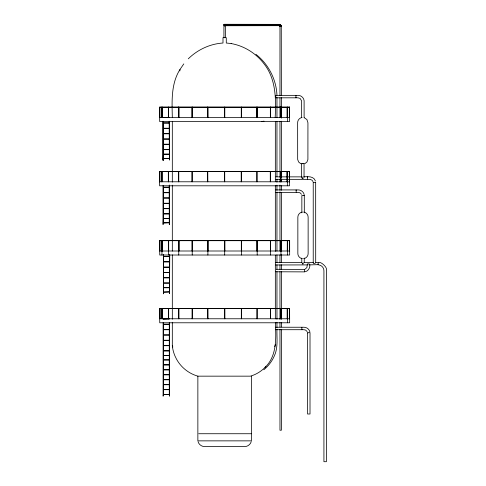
<?xml version="1.0" encoding="UTF-8"?>
<svg xmlns="http://www.w3.org/2000/svg" width="486" height="486" viewBox="0 0 486 486"><rect width="100%" height="100%" fill="white"/><g stroke="black" fill="none" stroke-linecap="round" stroke-linejoin="round"><path stroke-width="0.73" d="M159.779 171.491L159.779 181.788L159.779 171.388M159.9 308.47L159.9 318.767L159.9 308.367M161.966 117.521L161.966 107.224M168.484 117.521L168.484 107.224M168.539 318.767L168.539 308.47M178.818 251.001L178.824 240.698M178.757 107.224L178.757 117.521L178.757 107.12M257.051 117.521L257.051 107.224M280.762 107.224L280.762 117.521L280.762 107.12M287.287 308.47L287.287 318.767L287.226 308.367M287.39 117.521L287.39 107.224M289.498 181.788L289.498 178.848M289.498 177.372L289.504 171.491M225.777 24.579L225.777 25.46M307.328 264.36L306.909 267.525L305.02 269.226M309.801 264.39C310.262 267.519 308.482 270.981 305.269 271.723M179.881 70.913L179.984 69.474L183.799 63.891M304.613 271.358L304.467 271.881L275.769 271.771M275.914 97.382L275.805 97.814L275.781 95.353L298.131 95.353C301.095 95.323 303.805 97.747 304.108 100.699L304.108 117.521M296.029 97.382L295.919 97.814L295.974 95.463M301.934 329.271L301.824 329.708L301.879 327.357M275.343 322.649C276.091 337.831 277.111 355.952 265.028 367.434A35.472 34.263 90 0 1 250.503 376.158L197.863 376.158A35.472 35.472 0 0 1 176.479 359.075L174.948 355.916A35.472 35.472 0 0 1 172.317 345.753L172.317 322.273M280.404 26.384L280.373 26.262A1.349 1.349 0 0 0 279.42 25.302L279.401 25.752M279.322 25.017L279.468 24.33M296.205 192.164L296.102 189.917L296.217 190.202M307.589 179.109L307.48 176.861L307.602 177.147M279.322 25.284L225.291 25.284C225.383 23.109 223.025 25.4 224.289 25.588M274.754 346.725L275.343 344.635M318.251 264.663L309.047 264.9M251.232 441.646C250.405 444.526 247.568 446.64 244.573 446.604L204.703 446.604C201.708 446.64 198.871 444.526 198.045 441.646M179.984 69.474C170.914 83.799 171.959 101.325 172.317 117.521M265.028 367.434L265.824 366.231M318.907 264.931C321.75 265.271 323.986 267.95 323.925 270.793L323.925 461.7L326.392 461.7L326.392 270.714C328.427 266.942 316.805 258.054 318.154 264.876M188.282 58.818C197.535 49.706 209.995 43.843 222.989 43.023L222.989 37.683L226.288 37.683L226.288 43.023L231.372 43.552M263.819 369.761C268.375 366.08 272.008 361.292 274.329 355.916C278.253 347.502 276.71 338.043 276.959 329.089M304.795 163.715L306.927 162.032L307.905 159.493L307.93 122.758L306.921 119.544L304.145 117.636M304.345 269.487L304.467 271.881M302.104 117.503C299.564 117.8 297.529 120.206 297.645 122.758L297.669 159.493L298.647 162.032L300.779 163.715M302.31 212.066C299.771 212.364 297.736 214.769 297.851 217.327L297.851 253.37C297.73 255.934 299.765 258.345 302.31 258.643M303.683 258.643C306.229 258.345 308.264 255.934 308.136 253.37L308.136 217.327C308.258 214.769 306.223 212.364 303.677 212.066M301.575 177.481L301.575 163.758L303.902 163.533M313.227 262.859L313.227 182.438L315.669 182.207L315.7 262.865M315.7 182.207L315.299 182.256M301.849 212.819L301.849 195.494L304.291 195.263L304.315 212.819M307.571 332.819L310.013 332.588L310.013 413.999L307.541 413.999L307.541 332.819L307.863 332.801M304.26 195.275L303.914 195.311M279.966 95.499L279.966 26.432L281.309 26.013A2.266 2.266 0 0 0 279.657 24.422M302.14 163.721L301.575 163.758M313.798 182.402L313.227 182.438M163.284 158.515L169.213 158.308M163.284 158.715L169.213 158.515M163.302 222.807L169.262 222.6M163.302 223.013L169.262 222.807M275.617 262.513L302.177 262.452M303.695 262.452L313.561 262.428M315.839 262.422L318.117 262.416M275.659 264.979L307.529 264.906M224.538 24.3L279.669 24.373M224.356 24.355L279.322 24.355M224.192 24.446L279.632 24.507A2.181 2.181 0 0 1 281.175 26.05L281.23 26.299M223.967 24.743L224.271 24.743M223.925 24.926L224.234 24.926M225.34 24.914L279.341 24.92A1.713 1.713 0 0 1 280.762 26.347M223.925 25.114L224.234 25.114M225.34 25.102L279.468 25.132A1.525 1.525 0 0 1 280.58 26.366M225.261 25.448L279.377 25.46A1.191 1.191 0 0 1 280.222 26.305L280.24 26.402M224.246 25.46L224.07 25.46A0.717 0.717 0 0 1 224.107 24.537A0.717 0.717 0 0 1 225.024 24.409A0.717 0.717 0 0 1 225.304 25.29M225.231 25.588L279.322 25.588M225.2 25.728L279.322 25.679A0.96 0.96 0 0 1 279.997 26.359L280.021 26.426M275.805 97.814L298.082 97.814L300.117 98.439L301.642 100.93L301.642 117.497M159.687 107.224L241.275 107.224M241.408 107.224L289.583 107.224M159.669 117.521L289.607 117.521M163.284 122.879L163.284 121.403L163.253 122.879L169.213 122.879M169.213 128.231L163.253 128.231L163.253 123.08L169.213 123.08M169.213 133.589L163.253 133.589L163.253 128.438L169.213 128.438M169.213 138.941L163.253 138.941L163.253 133.796L169.213 133.796M169.213 144.196L163.253 144.196L163.253 139.148L169.213 139.148M169.213 149.451L163.253 149.451L163.253 144.403L169.213 144.403M169.213 154.086L163.253 154.086L163.253 149.658L169.213 149.658M163.053 121.457L163.053 160.265L163.253 154.287L169.213 154.287M289.522 178.848L289.541 185.804L159.608 185.804L159.627 171.388L241.214 171.388L241.214 181.788M159.627 171.491L241.214 171.491M241.348 171.491L289.522 171.491M275.829 176.861L302.207 176.861M303.714 176.861C307.626 176.527 313.664 176.047 315.335 180.756M301.976 178.198L303.471 178.198M275.86 179.328L310.135 179.352L312.042 180.215L313.027 181.636M289.541 181.788L159.608 181.788L159.645 171.388M275.708 189.917L298.337 189.917C301.028 189.898 303.55 191.885 304.175 194.509M275.738 192.383L298.756 192.407L300.324 193.003L301.466 194.297M163.284 185.701L163.302 187.171L169.262 187.171L169.262 185.701L169.462 224.35L169.462 185.549M289.668 251.001L159.736 251.001L159.736 255.016L289.668 255.016L289.65 240.594L159.754 240.594L159.773 251.001M159.754 240.698L241.342 240.698M241.475 240.698L289.65 240.698M163.588 256.359L169.547 256.359M169.547 256.565L163.588 256.565L163.612 261.717M163.588 261.717L169.547 261.717M163.588 261.918L169.547 261.918M313.421 263.619L315.128 263.619M302.183 263.91L302.517 263.91M303.677 263.91L302.444 263.309L302.444 263.91M169.547 267.069L163.588 267.069L163.612 261.918M163.588 267.276L169.547 267.276M169.547 272.427L163.588 272.427L163.612 267.276M169.547 272.634L163.588 272.634L163.612 277.676M163.588 277.676L169.547 277.676M163.588 277.883L169.547 277.883M169.547 282.931L163.588 282.931L163.612 277.883M163.588 283.138L169.547 283.138M169.547 287.566L163.588 287.566L163.612 283.138M163.588 287.773L169.547 287.773M169.523 291.788L163.612 291.995M169.523 291.995L163.612 292.201M169.523 293.538L169.754 254.737M163.381 254.943L163.612 293.744M159.748 308.47L241.335 308.47M241.469 308.47L289.638 308.47M270.003 318.767L159.724 318.767L159.724 322.783L289.662 322.783L289.62 308.367L241.469 308.367L241.487 318.767M270.751 318.767L289.662 318.767M169.292 324.174L163.332 324.174L163.332 322.704M169.292 324.381L163.332 324.381L163.332 329.532L169.292 329.532M275.447 327.242L304.029 327.242C306.721 327.224 309.242 329.21 309.868 331.829M275.477 329.708L303.981 329.708L305.645 330.103L307.158 331.616M169.292 329.739L163.332 329.739L163.332 334.89L169.292 334.89M169.292 335.097L163.332 335.097L163.332 340.243L169.292 340.243M169.292 340.449L163.332 340.449L163.332 345.497L169.292 345.497M169.292 345.704L163.332 345.704L163.357 350.746L169.292 350.746M169.292 350.953L163.332 350.953L163.332 355.381L169.292 355.381M169.292 355.588L163.332 355.588L163.332 359.81L169.292 359.81L169.292 322.704M198.774 433.731L251.414 433.731M309.187 263.637L307.954 264.123L307.699 263.631M276.2 269.311L304.285 269.414M279.207 25.564L279.347 25.588A1.057 1.057 0 0 1 280.094 26.335L280.112 26.414M231.142 43.552C244.197 45.872 256.098 53.339 264.08 63.891C276.097 79.005 276.084 99.229 275.173 117.521M255.922 54.335C268.418 64.085 276.273 79.34 276.959 95.171M302.541 178.198L302.237 177.748L302.237 178.198M172.317 345.753L172.846 347.095M281.26 26.025L281.364 95.378M281.102 26.311L281.048 26.08A2.047 2.047 0 0 0 279.602 24.628L225.206 24.573L279.559 24.786A1.889 1.889 0 0 1 280.896 26.123L280.944 26.329M304.248 258.042L304.248 262.44M304.042 163.533L304.042 177.469M301.782 258.133L301.782 262.464M289.626 240.594L289.626 251.001M289.522 177.372L289.522 171.388L241.348 171.388L241.366 181.788M289.474 240.594L289.474 251.001M289.468 308.367L289.468 318.767M289.413 107.12L289.413 117.521M289.364 171.388L289.364 177.372M289.346 178.848L289.364 181.788M287.439 240.594L287.457 255.016M287.433 308.367L287.451 322.783M287.311 107.12L287.39 121.536M287.348 171.388L287.329 177.372M287.348 178.848L287.329 185.804M287.378 240.594L287.323 251.001M287.372 308.367L287.317 318.767M287.256 117.521L287.232 107.12L287.171 117.521M287.25 171.388L287.311 181.788M287.299 240.594L287.305 251.001M287.171 171.388L287.196 181.788M287.111 171.388L287.111 181.788M281.364 97.656L281.364 118.159M281.364 121.196L281.364 177.384M281.364 178.903L281.364 181.94M281.364 185.737L281.364 190.293M281.364 192.571L281.364 251.031M281.364 254.828L281.364 262.422M281.364 264.7L281.364 269.256M281.364 271.534L281.364 319.369M281.364 322.406L281.364 326.963M281.364 329.241L281.364 430.225L279.966 430.225L279.966 329.277M280.951 240.594L280.969 255.016M280.938 308.367L280.957 318.767M280.92 107.12L280.896 117.521M280.835 177.372L280.835 171.388L280.823 181.788L280.853 178.848M280.847 308.47L280.805 318.767M280.665 107.12L280.665 117.521M280.701 171.388L280.683 177.372M280.701 178.848L280.683 181.788M280.604 171.388L280.604 181.788M279.966 97.777L279.966 117.515M279.966 121.306L279.966 177.475M279.966 178.994L279.966 182.031M279.966 185.063L279.966 190.378M279.966 191.897L279.966 251.098M279.966 254.895L279.966 262.483M279.966 264.761L279.966 269.317M279.966 271.589L279.966 319.411M279.966 322.443L279.966 326.999M279.322 24.3L279.322 25.728M276.959 97.407L276.959 117.521M276.959 121.536L276.959 176.831M276.959 179.109L276.959 182.135M276.959 185.166L276.959 190.469M276.959 191.982L276.959 251.068M276.959 254.852L276.959 262.428M276.959 264.7L276.959 269.25M276.959 271.522L276.959 319.241M276.959 322.273L276.959 327.576M275.343 121.536L275.343 181.655M275.343 185.445L275.343 251.396M275.343 255.186L275.343 318.859M270.629 240.594L270.641 255.016M270.623 308.367L270.404 318.767L270.404 308.367M270.568 107.12L270.568 117.521M270.532 240.594L270.532 251.001M270.465 107.12L270.447 117.521M270.502 171.388L270.502 181.788M270.41 240.594L270.41 251.001M270.35 107.12L270.35 117.521M270.283 171.388L270.283 181.788M257.173 240.594L257.185 255.016M257.161 308.367L257.161 318.767M257.106 107.12L257.106 117.521M257.045 171.388L257.045 181.788M257.112 240.594L257.112 251.001M256.966 107.12L256.966 117.521M256.973 240.594L256.973 251.001M256.96 308.367L256.96 318.767M256.906 107.12L256.906 117.521M256.845 171.388L256.845 181.788M251.414 376.158L251.414 440.863L197.863 440.863L197.863 376.158M241.475 240.594L241.518 255.016M241.433 107.12L241.408 117.521M241.275 107.12L241.275 117.521M241.323 240.594L241.323 251.001M241.335 318.767L241.335 308.367L159.748 308.367L159.748 318.767M225.352 37.683L225.352 26.147L223.925 26.147L223.925 37.683M224.86 240.594L224.86 251.001M224.854 318.767L224.836 308.367M224.799 107.12L224.775 117.521M224.714 171.388L224.732 181.788M224.69 240.594L224.702 255.016M224.678 308.367L224.678 318.767M224.562 171.388L224.562 181.788M207.953 251.001L207.953 240.594L207.887 255.016M207.941 318.767L207.88 308.47M207.887 107.12L207.887 117.521M207.747 107.12L207.826 117.521M207.765 171.388L207.826 181.788M207.747 240.594L207.808 251.001M207.741 308.367L207.741 318.767M207.686 107.12L207.686 117.521M207.619 171.388L207.619 181.788M192.268 107.12L192.268 117.521M192.328 240.594L192.328 251.001M192.322 308.367L192.322 318.767M192.146 107.12L192.146 117.521M192.201 171.388L192.201 181.788M192.207 240.594L192.219 255.016M192.049 107.12L192.049 117.521M192.116 240.594L192.116 251.001M192.104 308.367L192.104 318.767M191.988 171.388L191.988 181.788M178.909 240.594L178.909 251.001M178.903 308.367L178.903 318.767M178.848 107.12L178.848 117.521M178.781 171.388L178.781 181.788M178.824 240.594L178.781 251.001M178.696 240.594L178.763 255.016M178.684 308.367L178.684 318.767M178.629 107.12L178.629 117.521M178.569 171.388L178.569 181.788M172.317 121.536L172.317 182.135M172.317 185.166L172.317 251.068M172.317 254.852L172.317 319.241M169.523 254.889L169.547 293.538M169.493 322.613L169.468 396.169L169.292 394.626L163.332 394.626L163.126 396.169L163.156 322.613M169.389 117.521L162.919 117.521M169.414 121.251L169.389 160.058L169.183 121.403M169.444 185.045L169.444 224.35M169.262 224.35L169.262 218.585L163.284 218.585L163.077 224.556L163.096 185.567M168.672 240.594L168.672 251.001L168.551 240.594M168.66 308.367L168.66 318.767M168.606 107.12L168.557 117.521M168.569 308.367L168.569 318.767M168.508 107.12L168.338 117.521M168.545 171.388L168.545 181.788M168.527 240.594L168.496 251.001M168.448 318.767L168.399 308.47M168.423 171.388L168.423 181.788M168.405 240.594L168.442 255.016M168.326 171.388L168.326 181.788M163.588 254.889L163.612 256.359M163.612 287.773L163.588 293.744M163.405 254.755L163.405 293.744M163.284 123.08L163.284 128.231M163.284 128.438L163.284 133.589M163.284 133.796L163.284 138.941M163.284 139.148L163.284 144.196M163.284 144.403L163.284 149.451M163.284 149.658L163.284 154.086M163.284 154.287L163.284 160.265M163.077 121.269L163.077 160.265M162.172 240.594L162.172 251.001M162.105 107.12L162.105 117.521M162.111 240.594L162.105 251.001M162.16 308.367L162.099 318.767M162.045 107.12L162.063 117.521M162.045 171.388L162.045 181.788M162.026 240.594L161.972 251.001M162.02 308.367L162.02 318.767M161.966 107.12L161.911 117.521M161.899 171.388L161.899 181.788M161.953 240.594L161.947 255.016M161.947 308.367L161.96 318.767M161.826 171.388L161.838 181.788M159.845 107.12L159.864 117.521M159.906 240.594L159.906 251.001M279.742 24.853A1.877 1.877 0 0 1 280.094 25.035M280.647 25.588A1.877 1.877 0 0 1 280.823 25.94M261.632 121.536A48.096 5.31 -15.5 0 1 264.013 121.16M225.674 25.102C225.741 25.952 225.619 23.2 225.674 25.102M289.583 107.12L159.687 107.12L159.669 121.536L289.607 121.536L289.565 107.12M169.262 187.377L163.284 187.377L163.284 192.529L169.262 192.529L169.262 187.377M169.262 192.735L163.284 192.735L163.284 197.881L169.262 197.881L169.262 192.735M169.262 198.088L163.284 198.088L163.302 203.239L169.262 203.239L169.262 198.088M169.262 203.446L163.284 203.446L163.302 208.494L169.262 208.494L169.262 203.446M169.262 208.694L163.284 208.694L163.284 213.743L169.262 213.743L169.262 208.694M169.262 213.949L163.284 213.949L163.284 218.378L169.262 218.378L169.262 213.949M169.493 318.822L162.992 319.029L169.468 318.822M169.292 360.017L163.332 360.017L163.357 364.755L169.292 364.755L169.262 360.017M169.292 364.962L163.332 364.962L163.332 369.7L169.292 369.7L169.262 364.962M169.292 369.907L163.332 369.907L163.357 374.645L169.292 374.645L169.262 369.907M169.292 374.852L163.332 374.852L163.357 379.584L169.292 379.584L169.262 374.852M169.292 379.791L163.332 379.791L163.357 384.529L169.292 384.529L169.292 379.791M169.292 384.736L163.332 384.736L163.332 389.474L169.292 389.474L169.262 384.736M169.292 389.681L163.332 389.681L163.332 394.419L169.292 394.419L169.292 389.681M280.853 251.001L280.853 240.594L280.829 251.001M224.641 117.521L224.641 107.12L224.623 117.521"/></g></svg>
